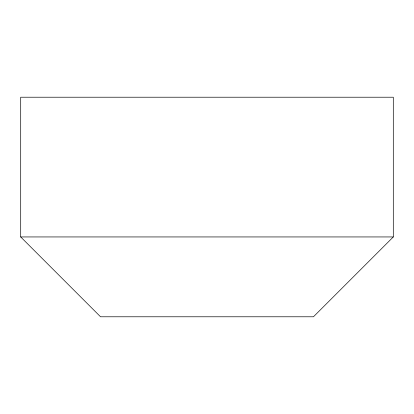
<?xml version="1.0" encoding="UTF-8"?>
<svg xmlns="http://www.w3.org/2000/svg" width="414" height="414" viewBox="0 0 414 414"><rect width="100%" height="100%" fill="white"/><g stroke="black" fill="none" stroke-linecap="round" stroke-linejoin="round"><path stroke-width="0.62" d="M393.3 236.943L313.455 316.782L100.545 316.782L20.7 236.943L20.7 97.218L393.3 97.218L393.3 236.943L20.7 236.943"/></g></svg>
